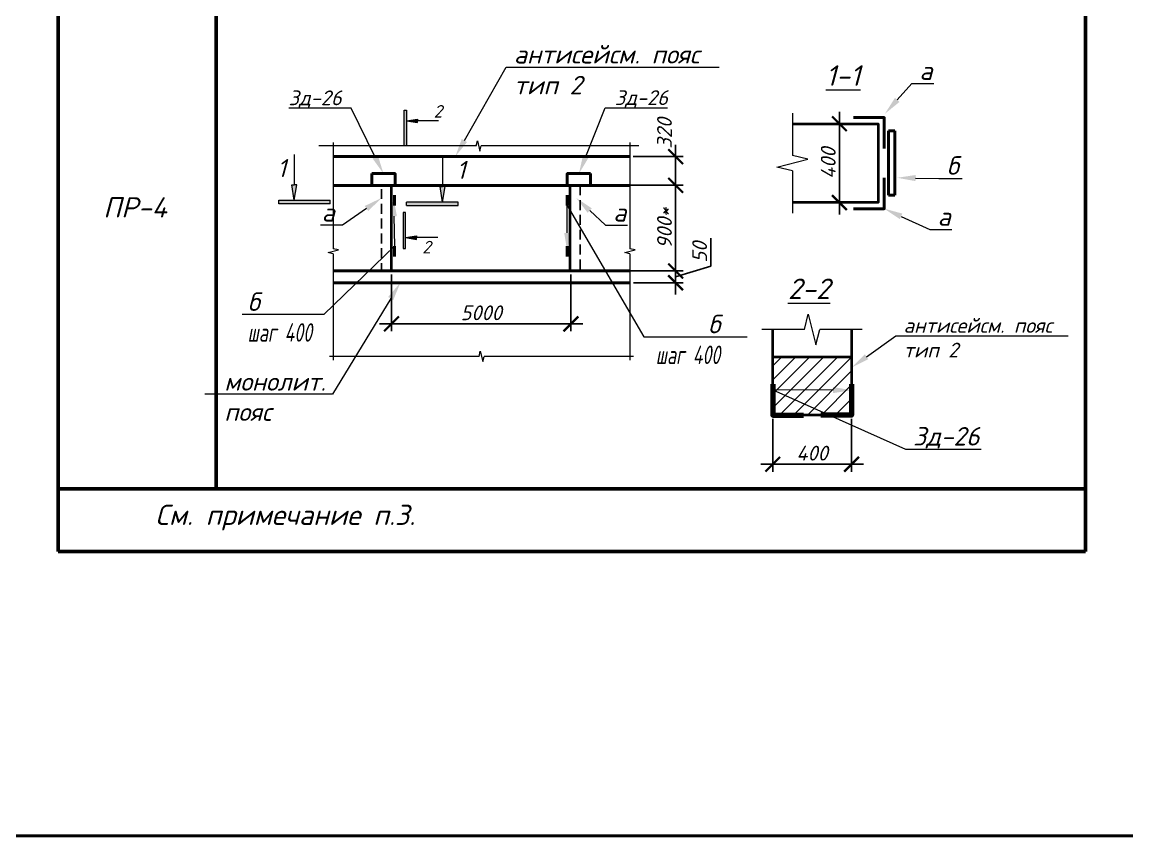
# Model space of a CAD drawing. Header units: millimetres. Extents: x -82276 to 69119, y 30132 to 86759.
# Drawn here: x -31044 to -17065, y 30132 to 40437 of the extents above; entities that cross this region are included whole.
import ezdxf
from ezdxf import colors
from ezdxf.entities.mleader import LeaderData, LeaderLine
from ezdxf.enums import TextEntityAlignment as Align
from ezdxf.math import Vec2, Vec3

# ---------------------------------------------------------------- set-up
doc = ezdxf.new("R2010")
doc.units = ezdxf.units.MM
doc.header["$MEASUREMENT"] = 0
doc.linetypes.add('штриховая', pattern=[0.75, 0.5, -0.25])
doc.layers.get('0').update_dxf_attribs({"lineweight": 5})
doc.layers.add('#Hatch', color=252, linetype='Continuous', lineweight=5, true_color=0x696969)
for name, color, linetype, lineweight in [('#ME', 7, 'Continuous', 40), ('#Выноски', 150, 'Continuous', 15), ('#Рамка', 7, 'Continuous', 50), ('#стены наруж', 12, 'Continuous', 35), ('размеры', 7, 'Continuous', 5), ('стены наруж_Ном._пера__97', 7, 'Continuous', 5)]:
    doc.layers.add(name, color=color, linetype=linetype, lineweight=lineweight)
doc.layers.add('текст', color=7, linetype='Continuous')
doc.styles.add('GOST 2.304', font='isocpeui.ttf')
doc.styles.add('STEP PR', font='isocpeui.ttf')
doc.dimstyles.new('SPDS', dxfattribs={"dimscale": 50, "dimtxt": 2.5, "dimasz": 2.5, "dimexe": 1.25, "dimexo": 0.625, "dimtad": 1, "dimdec": 0, "dimrnd": 0.001, "dimtxsty": 'STEP PR', "dimblk": 'ARCHTICK', "dimcen": 2.5, "dimdle": 2, "dimclrd": 256, "dimclre": 256, "dimclrt": 7, "dimadec": 0, "dimazin": 2, "dimtfac": 0.75, "dimtdec": 0, "dimtmove": 1, "dimatfit": 3, "dimfxl": 1, "dimtolj": 1, "dimarcsym": 1})

# ---------------------------------------------------------------- blocks, each defined once
blk = doc.blocks.new('*U344')
at = {"color": 0, "linetype": 'ByBlock', "lineweight": -2}
for p, q in [((38.31, 0), (38.62, 1.25)), ((38.62, 1.25), (39.24, -1.25)), ((38.31, 0), (0, 0)), ((39.24, -1.25), (39.56, 0)), ((77.86, 0), (39.56, 0))]:
    blk.add_line(p, q, dxfattribs=at)
blk = doc.blocks.new('*U345')
at = {"color": 0, "linetype": 'ByBlock', "lineweight": -2}
for p, q in [((25.87, 0), (26.19, 1.25)), ((26.19, 1.25), (26.81, -1.25)), ((25.87, 0), (0, 0)), ((26.81, -1.25), (27.12, 0)), ((53, 0), (27.12, 0))]:
    blk.add_line(p, q, dxfattribs=at)
blk = doc.blocks.new('*U343')
at = {"color": 0, "linetype": 'ByBlock', "lineweight": -2}
for p, q in [((36.35, 0), (36.66, 1.25)), ((36.66, 1.25), (37.29, -1.25)), ((36.35, 0), (0, 0)), ((37.29, -1.25), (37.6, 0)), ((73.95, 0), (37.6, 0))]:
    blk.add_line(p, q, dxfattribs=at)
blk = doc.blocks.new('_ArchTick')
at = {"color": 0, "linetype": 'ByBlock', "const_width": 0.15}
blk.add_lwpolyline([(-0.5, -0.5), (0.5, 0.5)], dxfattribs=at)
blk = doc.blocks.new('*D298')
at = {"layer": 'Defpoints', "color": 0, "transparency": 16777216}
for p in [(-26371, 37286), (-24099, 37286), (-24099, 36616)]:
    blk.add_point(p, dxfattribs=at)
at = {"layer": 'размеры', "lineweight": -2, "transparency": 16777216}
for p, q in [((-26371, 37240), (-26371, 36522)), ((-24099, 37240), (-24099, 36522)), ((-26521, 36616), (-23949, 36616))]:
    blk.add_line(p, q, dxfattribs=at)
at = {"layer": 'размеры', "lineweight": -2, "transparency": 16777216, "xscale": 187.5, "yscale": 187.5, "zscale": 187.5, "rotation": 180}
blk.add_blockref('_ArchTick', (-26371, 36616), dxfattribs=at)
at = {"layer": 'размеры', "lineweight": -2, "transparency": 16777216, "xscale": 187.5, "yscale": 187.5, "zscale": 187.5}
blk.add_blockref('_ArchTick', (-24099, 36616), dxfattribs=at)
at = {"layer": 'размеры', "color": 7, "transparency": 16777216, "insert": (-25235, 36756), "char_height": 187.5, "attachment_point": 5, "style": 'STEP PR'}
blk.add_mtext('\\A1;5000', dxfattribs=at)
blk = doc.blocks.new('*U338')
at = {"color": 0, "linetype": 'ByBlock', "lineweight": -2}
for p, q in [((3.445, 0), (3.757, 1.25)), ((3.757, 1.25), (4.382, -1.25)), ((3.445, 0), (0, 0)), ((4.382, -1.25), (4.695, 0)), ((8.14, 0), (4.695, 0))]:
    blk.add_line(p, q, dxfattribs=at)
blk = doc.blocks.new('*D337')
at = {"layer": 'Defpoints', "color": 0, "transparency": 16777216}
for p in [(-20213, 39149), (-20703, 38152), (-20213, 38152)]:
    blk.add_point(p, dxfattribs=at)
at = {"layer": 'размеры', "lineweight": -2, "transparency": 16777216}
for p, q in [((-20703, 39299), (-20703, 38002)), ((-20260, 39149), (-20797, 39149)), ((-20260, 38152), (-20797, 38152))]:
    blk.add_line(p, q, dxfattribs=at)
at = {"layer": 'размеры', "lineweight": -2, "transparency": 16777216, "xscale": 187.5, "yscale": 187.5, "zscale": 187.5}
for p, rotation in [((-20703, 39149), 90), ((-20703, 38152), 270)]:
    blk.add_blockref('_ArchTick', p, dxfattribs=dict(at, rotation=rotation))
at = {"layer": 'размеры', "color": 7, "transparency": 16777216, "insert": (-20844, 38650), "char_height": 187.5, "attachment_point": 5, "rotation": 90, "style": 'STEP PR'}
blk.add_mtext('\\A1;400', dxfattribs=at)
blk = doc.blocks.new('*D341')
at = {"layer": 'Defpoints', "color": 0, "transparency": 16777216}
for p in [(-24107, 38370), (-24107, 37286), (-22775, 37286)]:
    blk.add_point(p, dxfattribs=at)
at = {"layer": 'размеры', "lineweight": -2, "transparency": 16777216}
for p, q in [((-22775, 38520), (-22775, 37136)), ((-24060, 38370), (-22681, 38370)), ((-24060, 37286), (-22681, 37286))]:
    blk.add_line(p, q, dxfattribs=at)
at = {"layer": 'размеры', "lineweight": -2, "transparency": 16777216, "xscale": 187.5, "yscale": 187.5, "zscale": 187.5}
for p, rotation in [((-22775, 38370), 90), ((-22775, 37286), 270)]:
    blk.add_blockref('_ArchTick', p, dxfattribs=dict(at, rotation=rotation))
at = {"layer": 'размеры', "color": 7, "transparency": 16777216, "insert": (-22916, 37828), "char_height": 187.5, "attachment_point": 5, "rotation": 90, "style": 'STEP PR'}
blk.add_mtext('\\A1;900*', dxfattribs=at)
blk = doc.blocks.new('*U303')
at = {"ltscale": 100}
h = blk.add_hatch(color=256, dxfattribs=at)
h.dxf.hatch_style = 1
h.paths.add_polyline_path([(-85, 1070), (-35, 1070), (15, 1070), (-35, 770)])
h = blk.add_hatch(color=256, dxfattribs=at)
h.dxf.hatch_style = 1
h.paths.add_polyline_path([(665, 700), (665, 770), (-335, 770), (-335, 700)])
at = {"linetype": 'Continuous', "ltscale": 100}
for p, q in [((-85, 1070), (-35, 1070)), ((-35, 770), (-85, 1070)), ((-35, 770), (15, 1070)), ((15, 1070), (-35, 1070)), ((-335, 700), (-335, 770)), ((-335, 770), (665, 770)), ((665, 700), (-335, 700))]:
    blk.add_line(p, q, dxfattribs=at)
at = {"linetype": 'Continuous', "ltscale": 100, "extrusion": (-1, -1e-16, 0), "elevation": 35}
blk.add_lwpolyline([(-1660, 0), (-1070, 0)], dxfattribs=at)
at = {"linetype": 'Continuous', "ltscale": 100}
blk.add_lwpolyline([(665, 700), (665, 770)], dxfattribs=at)
at = {"ltscale": 100, "style": 'STEP PR'}
blk.add_attdef('Nh', text='', height=350, dxfattribs=at).set_placement((-192, 1222), align=Align.RIGHT)
blk = doc.blocks.new('*U304')
at = {"ltscale": 100}
h = blk.add_hatch(color=256, dxfattribs=at)
h.dxf.hatch_style = 1
h.paths.add_polyline_path([(1415, 1070), (1365, 1070), (1315, 1070), (1365, 770)])
h = blk.add_hatch(color=256, dxfattribs=at)
h.dxf.hatch_style = 1
h.paths.add_polyline_path([(1665, 700), (1665, 770), (665, 770), (665, 700)])
at = {"linetype": 'Continuous', "ltscale": 100}
for p, q in [((1365, 770), (1315, 1070)), ((1315, 1070), (1365, 1070)), ((1415, 1070), (1365, 1070)), ((1365, 770), (1415, 1070)), ((1665, 770), (665, 770)), ((665, 700), (1665, 700)), ((1665, 700), (1665, 770))]:
    blk.add_line(p, q, dxfattribs=at)
at = {"linetype": 'Continuous', "ltscale": 100, "extrusion": (1, -1e-16, 0), "elevation": 1365}
blk.add_lwpolyline([(1660, 0), (1070, 0)], dxfattribs=at)
at = {"linetype": 'Continuous', "ltscale": 100}
blk.add_lwpolyline([(665, 700), (665, 770)], dxfattribs=at)
at = {"ltscale": 100, "style": 'STEP PR'}
blk.add_attdef('Nh', text='', height=350, dxfattribs=at).set_placement((1799, 1222), align=Align.RIGHT)
blk = doc.blocks.new('*D342')
at = {"layer": 'Defpoints', "color": 0, "transparency": 16777216}
for p in [(-23361, 38734), (-22775, 38734), (-23353, 38370)]:
    blk.add_point(p, dxfattribs=at)
at = {"layer": 'размеры', "lineweight": -2, "transparency": 16777216}
for p, q in [((-22775, 38220), (-22775, 38884)), ((-23314, 38734), (-22681, 38734)), ((-23306, 38370), (-22681, 38370))]:
    blk.add_line(p, q, dxfattribs=at)
at = {"layer": 'размеры', "lineweight": -2, "transparency": 16777216, "xscale": 187.5, "yscale": 187.5, "zscale": 187.5}
for p, rotation in [((-22775, 38734), 90), ((-22775, 38370), 270)]:
    blk.add_blockref('_ArchTick', p, dxfattribs=dict(at, rotation=rotation))
at = {"layer": 'размеры', "color": 7, "transparency": 16777216, "insert": (-22916, 39028), "char_height": 187.5, "attachment_point": 5, "rotation": 90, "style": 'STEP PR'}
blk.add_mtext('\\A1;320', dxfattribs=at)
blk = doc.blocks.new('*U271')
at = {"linetype": 'ByBlock', "ltscale": 100}
h = blk.add_hatch(color=256, dxfattribs=at)
h.dxf.hatch_style = 1
h.paths.add_polyline_path([(35, 1000), (-35, 1000), (-35, 0), (35, 0)])
h = blk.add_hatch(color=256, dxfattribs=at)
h.dxf.hatch_style = 1
h.paths.add_polyline_path([(335, 750), (335, 700), (335, 650), (35, 700)])
for p, q in [((-35, 1000), (35, 1000)), ((-35, 0), (-35, 1000)), ((35, 1000), (35, 0)), ((35, 700), (335, 750)), ((35, 700), (335, 650)), ((335, 750), (335, 700)), ((335, 650), (335, 700)), ((35, 0), (-35, 0))]:
    blk.add_line(p, q, dxfattribs=at)
at = {"linetype": 'ByBlock', "ltscale": 100, "extrusion": (0, 1, 0), "elevation": 700}
blk.add_lwpolyline([(-925, 0), (-335, 0)], dxfattribs=at)
at = {"ltscale": 100, "style": 'STEP PR'}
blk.add_attdef('Nv', text='', height=350, dxfattribs=at).set_placement((781, 790), align=Align.RIGHT)
blk = doc.blocks.new('*U272')
at = {"linetype": 'ByBlock', "ltscale": 100}
h = blk.add_hatch(color=256, dxfattribs=at)
h.dxf.hatch_style = 1
h.paths.add_polyline_path([(35, 0), (-35, 0), (-35, -1000), (35, -1000)])
h = blk.add_hatch(color=256, dxfattribs=at)
h.dxf.hatch_style = 1
h.paths.add_polyline_path([(335, -750), (335, -700), (335, -650), (35, -700)])
for p, q in [((35, 0), (-35, 0)), ((-35, 0), (-35, -1000)), ((35, -1000), (35, 0)), ((35, -700), (335, -650)), ((35, -700), (335, -750)), ((335, -650), (335, -700)), ((335, -750), (335, -700)), ((-35, -1000), (35, -1000))]:
    blk.add_line(p, q, dxfattribs=at)
at = {"linetype": 'ByBlock', "ltscale": 100, "extrusion": (0, -1, 0), "elevation": 700}
blk.add_lwpolyline([(925, 0), (335, 0)], dxfattribs=at)
at = {"ltscale": 100, "style": 'STEP PR'}
blk.add_attdef('Nv', text='', height=350, dxfattribs=at).set_placement((781, -1140), align=Align.RIGHT)
blk = doc.blocks.new('*D361')
at = {"layer": 'Defpoints', "color": 0, "transparency": 16777216}
for p in [(-21546, 35461), (-20549, 35461), (-21546, 34838)]:
    blk.add_point(p, dxfattribs=at)
at = {"layer": 'размеры', "lineweight": -2, "transparency": 16777216}
for p, q in [((-21546, 35414), (-21546, 34744)), ((-20549, 35414), (-20549, 34744)), ((-20399, 34838), (-21696, 34838))]:
    blk.add_line(p, q, dxfattribs=at)
at = {"layer": 'размеры', "lineweight": -2, "transparency": 16777216, "xscale": 187.5, "yscale": 187.5, "zscale": 187.5, "rotation": 180}
blk.add_blockref('_ArchTick', (-21546, 34838), dxfattribs=at)
at = {"layer": 'размеры', "lineweight": -2, "transparency": 16777216, "xscale": 187.5, "yscale": 187.5, "zscale": 187.5}
blk.add_blockref('_ArchTick', (-20549, 34838), dxfattribs=at)
at = {"layer": 'размеры', "color": 7, "transparency": 16777216, "insert": (-21048, 34979), "char_height": 187.5, "attachment_point": 5, "style": 'STEP PR'}
blk.add_mtext('\\A1;400', dxfattribs=at)
blk = doc.blocks.new('*D364')
at = {"layer": 'Defpoints', "color": 0, "transparency": 16777216}
for p in [(-23353, 37286), (-23353, 37136), (-22775, 37136)]:
    blk.add_point(p, dxfattribs=at)
at = {"layer": 'размеры', "lineweight": -2, "transparency": 16777216}
for p, q in [((-22330, 37345), (-22330, 37701)), ((-22775, 37436), (-22775, 36986)), ((-22775, 37211), (-22330, 37345)), ((-23306, 37286), (-22681, 37286)), ((-23306, 37136), (-22681, 37136))]:
    blk.add_line(p, q, dxfattribs=at)
at = {"layer": 'размеры', "lineweight": -2, "transparency": 16777216, "xscale": 187.5, "yscale": 187.5, "zscale": 187.5}
for p, rotation in [((-22775, 37286), 90), ((-22775, 37136), 270)]:
    blk.add_blockref('_ArchTick', p, dxfattribs=dict(at, rotation=rotation))
at = {"layer": 'размеры', "color": 7, "transparency": 16777216, "insert": (-22471, 37523), "char_height": 187.5, "attachment_point": 5, "rotation": 90, "style": 'STEP PR'}
blk.add_mtext('\\A1;50', dxfattribs=at)

msp = doc.modelspace()

# ---------------------------------------------------------------- hatches: boundary and pattern name
at = {"layer": '#Hatch'}
h = msp.add_hatch(dxfattribs=at)
h.set_pattern_fill('ANSI31', scale=1000)
h.paths.add_polyline_path([(-20549.1, 36198.2), (-21546, 36198.2), (-21546, 35460.6), (-20549.1, 35460.6)])

# ---------------------------------------------------------------- linework, layer by layer
at = {"layer": '#ME'}
for points in [[(-20525.3, 39226.8), (-20135.3, 39226.8), (-20135.3, 38836.8)], [(-20079.7, 39058.5), (-20079.7, 38247)], [(-20079.7, 39058.5), (-19999.7, 39058.5)], [(-19999.7, 39058.5), (-19999.7, 38247)], [(-27107.1, 38733.8), (-23361.1, 38733.8)], [(-20525.3, 38074), (-20135.3, 38074), (-20135.3, 38464)], [(-27107.1, 38369.8), (-23352.8, 38369.8)], [(-26331.9, 38116.3), (-26331.9, 38246.3)], [(-26331.9, 38116.3), (-26331.9, 38246.3)], [(-24146.2, 38116.3), (-24146.2, 38246.3)], [(-24146.2, 38116.3), (-24146.2, 38246.3)], [(-20079.7, 38247), (-19999.7, 38247)], [(-26331.9, 37468.9), (-26331.9, 37598.9)], [(-26331.9, 37468.9), (-26331.9, 37598.9)], [(-24146.2, 37468.9), (-24146.2, 37598.9)], [(-27107.1, 37286.4), (-23352.8, 37286.4)], [(-27107.1, 37136.4), (-23352.8, 37136.4)]]:
    msp.add_lwpolyline(points, dxfattribs=at)
for points in [[(-26618.6, 38518.5), (-26324.5, 38518.5), (-26324.5, 38369.8), (-26618.6, 38369.8)], [(-23851.1, 38518.5), (-24145.1, 38518.5), (-24145.1, 38369.8), (-23851.1, 38369.8)]]:
    msp.add_lwpolyline(points, close=True, dxfattribs=at)
at = {"layer": '#ME', "linetype": 'штриховая', "lineweight": 25, "ltscale": 250}
for points in [[(-26495.1, 38322.9), (-26495.1, 37286.4)], [(-23983, 38369.8), (-23983, 37288.2)]]:
    msp.add_lwpolyline(points, dxfattribs=at)
at = {"layer": '#ME', "lineweight": 100}
for points in [[(-21546, 35850.6), (-21546, 35460.6), (-21156, 35460.6)], [(-20549.1, 35850.6), (-20549.1, 35460.6), (-20939.1, 35460.6)]]:
    msp.add_lwpolyline(points, dxfattribs=at)
at = {"layer": '#Рамка', "linetype": 'Continuous', "ltscale": 100}
for p, q in [((-30587.4, 48119.8), (-30587.4, 33734.2)), ((-28587.4, 48119.8), (-28587.4, 34527.7)), ((-17587.4, 48119.8), (-17587.4, 33734.2)), ((-30587.4, 34527.7), (-17587.4, 34527.7)), ((-30587.4, 33734.2), (-17587.4, 33734.2))]:
    msp.add_line(p, q, dxfattribs=at)
at = {"layer": '#стены наруж'}
for points in [[(-21297.6, 39148.8), (-20213.3, 39148.8), (-20213.3, 38152), (-21297.6, 38152)], [(-26370.9, 37286.4), (-26370.9, 38369.8), (-27107.1, 38369.8)], [(-24107.2, 37286.4), (-24107.2, 38369.8), (-23352.8, 38369.8)], [(-20549.1, 36544.8), (-20549.1, 35460.6), (-21546, 35460.6), (-21546, 36544.8)], [(-21546, 36198.2), (-20549.1, 36198.2)]]:
    msp.add_lwpolyline(points, dxfattribs=at)
at = {"linetype": 'Continuous'}
msp.add_line((-30587.4, 33734.2), (-17587.4, 33734.2), dxfattribs=at)
at = {"layer": 'стены наруж_Ном._пера__97', "color": 3, "lineweight": 40}
msp.add_lwpolyline([(-82275.7, 86759), (55717.2, 86759), (55717.2, 30132.2), (-82275.7, 30132.2)], close=True, dxfattribs=at)

# ---------------------------------------------------------------- block references
ref = msp.add_blockref('*U271', (-26194, 38867.9), dxfattribs=dict(xscale=0.455, yscale=0.455, zscale=0.455))
ref.add_attrib('Nv', '2', dxfattribs={"ltscale": 100, "height": 159.2, "style": 'STEP PR'}).set_placement((-25726.9, 39227.3), align=Align.RIGHT)
at = {"rotation": 90}
for name, p, xscale, yscale, zscale in [('*U338', (-21297.6, 38015.5), 156, 156, 156), ('*U345', (-27107.1, 36157.6), 52, 52, 52), ('*U345', (-23352.8, 36157.6), 52, 52, 52)]:
    msp.add_blockref(name, p, dxfattribs=dict(at, xscale=xscale, yscale=yscale, zscale=zscale))
for name, p, xscale, yscale, zscale in [('*U344', (-27290.5, 38867.9), 52, 52, 52), ('*U338', (-21682.5, 36544.8), 156, 156, 156), ('*U343', (-27152.6, 36203.1), 52, 52, 52)]:
    msp.add_blockref(name, p, dxfattribs=dict(xscale=xscale, yscale=yscale, zscale=zscale))
at = {"xscale": 0.65, "yscale": 0.65, "zscale": 0.65}
msp.add_blockref('*U303', (-27577.2, 37680.5), dxfattribs=at).add_auto_attribs({'Nh': '1'})
ref = msp.add_blockref('*U304', (-26610.5, 37657.7), dxfattribs=dict(xscale=0.65, yscale=0.65, zscale=0.65))
ref.add_attrib('Nh', '1', dxfattribs={"ltscale": 100, "height": 227.5, "style": 'STEP PR'}).set_placement((-25432.9, 38451.9), align=Align.RIGHT)
ref = msp.add_blockref('*U272', (-26206.4, 38027.1), dxfattribs=dict(xscale=0.455, yscale=0.455, zscale=0.455))
ref.add_attrib('Nv', '2', dxfattribs={"ltscale": 100, "height": 159.2, "style": 'STEP PR'}).set_placement((-25871.3, 37508.3), align=Align.RIGHT)

# ---------------------------------------------------------------- texts
at = {"layer": 'размеры', "color": 7, "char_height": 260, "width": 596.527, "attachment_point": 5, "style": 'STEP PR'}
for s, insert in [('\\A1;{\\L1-1}', (-20656.5, 39760.2)), ('\\A1;{\\L2-2}', (-21087.2, 37060))]:
    msp.add_mtext(s, dxfattribs=dict(at, insert=insert))
at = {"layer": 'текст', "ltscale": 100, "char_height": 256.564, "attachment_point": 1, "style": 'GOST 2.304'}
for s, width, heights, insert in [('\\pi616.82;ПР-4', 2040.457, [0], (-30634.4, 38219.2)), ('См. примечание п.3.', 11334.191, [1852], (-29358.1, 34326.2))]:
    msp.add_mtext_dynamic_manual_height_columns(s, width=width, gutter_width=1250, heights=heights, dxfattribs=dict(at, insert=insert))

# ---------------------------------------------------------------- dimensions: what is measured, and where the dimension line sits
at = {"layer": 'размеры'}
for base, p1, p2, text, picture, middle in [((-20703, 38152), (-20213.3, 39148.8), (-20213.3, 38152), '400', '*D337', (-20843.6, 38650.4)), ((-22775.2, 37286.4), (-24107.2, 38369.8), (-24107.2, 37286.4), '900*', '*D341', (-22915.9, 37828.1))]:
    dim = msp.add_linear_dim(base=base, p1=p1, p2=p2, angle=90, text=text, dimstyle='SPDS', override={"dimscale": 75, "dimlfac": 0.333333}, dxfattribs=at)
    dim.commit()
    dim.dimension.update_dxf_attribs({"geometry": picture, "text_midpoint": middle})
dim = msp.add_linear_dim(base=(-22775.2, 38733.8), p1=(-23352.8, 38369.8), p2=(-23361.1, 38733.8), angle=90, text='320', dimstyle='SPDS', override={"dimscale": 75, "dimlfac": 0.333333}, dxfattribs=at)
dim.commit()
dim.dimension.update_dxf_attribs({"geometry": '*D342', "text_midpoint": (-22775.6, 39027.7), "dimtype": 160})
dim = msp.add_linear_dim(base=(-22775.2, 37136.4), p1=(-23352.8, 37286.4), p2=(-23352.8, 37136.4), angle=90, dimstyle='SPDS', override={"dimscale": 75, "dimlfac": 0.333333}, dxfattribs=at)
dim.commit()
dim.dimension.update_dxf_attribs({"geometry": '*D364', "text_midpoint": (-22470.6, 37391.9)})
for base, p1, p2, text, override, picture, middle in [((-24098.7, 36615.9), (-26370.9, 37286.4), (-24098.7, 37286.4), '5000', {"dimscale": 75}, '*D298', (-25234.8, 36756.5)), ((-21546, 34838.1), (-20549.1, 35460.6), (-21546, 35460.6), '400', {"dimscale": 75, "dimlfac": 0.333333}, '*D361', (-21047.5, 34978.8))]:
    dim = msp.add_linear_dim(base=base, p1=p1, p2=p2, text=text, dimstyle='SPDS', override=override, dxfattribs=at)
    dim.commit()
    dim.dimension.update_dxf_attribs({"geometry": picture, "text_midpoint": middle})

# ---------------------------------------------------------------- leaders
at = {"layer": '#Выноски'}
ml = msp.add_multileader_mtext('Standard', dxfattribs=at)
ml.set_content('\\A1;антисейсм. пояс\\Pтип 2', color=256, style='STEP PR')
ml.set_leader_properties(color=256, linetype='ByLayer', lineweight=-1)
ml.build(insert=Vec2(0, 0))
ml.multileader.update_dxf_attribs({"text_left_attachment_type": 6, "text_right_attachment_type": 6, "dogleg_length": 0, "arrow_head_size": 234, "scale": 0.75})
ctx = ml.context
ctx.base_point, ctx.scale, ctx.char_height, ctx.arrow_head_size, ctx.landing_gap_size, ctx.plane_origin = Vec3(-24918.5, 39865.6), 0.75, 234, 234, 97.5, Vec3(-15520.8, 18392.9)
ctx.left_attachment, ctx.right_attachment = 6, 6
notes = []
notes.append((ctx, [(0, (1, 1, 0), (-24918.5, 39865.6), (1, 0), 0, [(0, [(-25563.2, 38733.8)], 0, [])])]))
ctx.mtext.insert, ctx.mtext.rotation, ctx.mtext.flow_direction = Vec3(-24821, 40146.4), 6.2831853, 5
ml = msp.add_multileader_mtext('Standard', dxfattribs=at)
ml.set_content('\\A1;a', color=256, style='STEP PR')
ml.set_leader_properties(color=256, linetype='ByLayer', lineweight=-1)
ml.build(insert=Vec2(0, 0))
ml.multileader.update_dxf_attribs({"text_left_attachment_type": 6, "text_right_attachment_type": 6, "dogleg_length": 0, "arrow_head_size": 234, "scale": 0.75})
ctx = ml.context
ctx.base_point, ctx.scale, ctx.char_height, ctx.arrow_head_size, ctx.landing_gap_size, ctx.plane_origin = Vec3(-19788.2, 39658), 0.75, 234, 234, 97.5, Vec3(-10206.5, 18654.6)
ctx.left_attachment, ctx.right_attachment = 6, 6
notes.append((ctx, [(0, (1, 1, 0), (-19788.2, 39658), (1, 0), 0, [(0, [(-20126.5, 39276.3)], 0, [])])]))
ctx.mtext.insert, ctx.mtext.rotation, ctx.mtext.flow_direction = Vec3(-19690.7, 39938.8), 6.2831853, 5
ml = msp.add_multileader_mtext('Standard', dxfattribs=at)
ml.set_content('\\A1;{\\C7;Зд-26}', color=256, style='STEP PR')
ml.set_leader_properties(color=256, linetype='ByLayer', lineweight=-1)
ml.build(insert=Vec2(0, 0))
ml.multileader.update_dxf_attribs({"text_left_attachment_type": 6, "text_right_attachment_type": 6, "dogleg_length": 0, "arrow_head_size": 234, "scale": 0.75})
ctx = ml.context
ctx.base_point, ctx.scale, ctx.char_height, ctx.arrow_head_size, ctx.landing_gap_size, ctx.plane_origin = Vec3(-27770.1, 39346.5), 0.75, 187.5, 234, 97.5, Vec3(-17135.1, 18879.5)
ctx.left_attachment, ctx.right_attachment = 6, 6
notes.append((ctx, [(1, (1, 1, 0), (-26880.5, 39346.5), (-1, 0), 0, [(0, [(-26471.6, 38518.5)], 0, [])])]))
ctx.mtext.insert, ctx.mtext.rotation, ctx.mtext.width, ctx.mtext.defined_height, ctx.mtext.flow_direction = Vec3(-27672.6, 39571.5), 6.2831853, 1764.103, 443.4, 5
ml = msp.add_multileader_mtext('Standard', dxfattribs=at)
ml.set_content('\\A1;{\\C7;Зд-26}', color=256, style='STEP PR')
ml.set_leader_properties(color=256, linetype='ByLayer', lineweight=-1)
ml.build(insert=Vec2(0, 0))
ml.multileader.update_dxf_attribs({"text_left_attachment_type": 6, "text_right_attachment_type": 6, "dogleg_length": 0, "arrow_head_size": 234, "scale": 0.75})
ctx = ml.context
ctx.base_point, ctx.scale, ctx.char_height, ctx.arrow_head_size, ctx.landing_gap_size, ctx.plane_origin = Vec3(-23664.4, 39349.2), 0.75, 187.5, 234, 97.5, Vec3(-33334.5, 18879.5)
ctx.left_attachment, ctx.right_attachment, ctx.text_align_type = 6, 6, 2
notes.append((ctx, [(0, (1, 1, 0), (-23664.4, 39349.2), (1, 0), 0, [(0, [(-23998.1, 38518.5)], 0, [])])]))
ctx.mtext.insert, ctx.mtext.defined_height, ctx.mtext.alignment, ctx.mtext.flow_direction = Vec3(-22872.3, 39574.2), 232.3, 3, 5
ml = msp.add_multileader_mtext('Standard', dxfattribs=at)
ml.set_content('\\A1;б', color=256, style='STEP PR')
ml.set_leader_properties(color=256, linetype='ByLayer', lineweight=-1)
ml.build(insert=Vec2(0, 0))
ml.multileader.update_dxf_attribs({"text_left_attachment_type": 6, "text_right_attachment_type": 6, "dogleg_length": 0, "arrow_head_size": 234, "scale": 0.75})
ctx = ml.context
ctx.base_point, ctx.scale, ctx.char_height, ctx.arrow_head_size, ctx.landing_gap_size, ctx.plane_origin = Vec3(-19442.7, 38457.3), 0.75, 234, 234, 97.5, Vec3(-9888.8, 17280.6)
ctx.left_attachment, ctx.right_attachment = 6, 6
notes.append((ctx, [(0, (1, 1, 0), (-19442.7, 38457.3), (1, 0), 0, [(0, [(-19973.4, 38465.5)], 0, [])])]))
ctx.mtext.insert, ctx.mtext.rotation, ctx.mtext.flow_direction = Vec3(-19345.2, 38738.1), 6.2831853, 5
ml = msp.add_multileader_mtext('Standard', dxfattribs=at)
ml.set_content('\\A1;б\\P{\\W0.7;шаг 400}', color=256, style='STEP PR')
ml.set_leader_properties(color=256, linetype='ByLayer', lineweight=-1)
ml.build(insert=Vec2(0, 0))
ml.multileader.update_dxf_attribs({"text_left_attachment_type": 6, "text_right_attachment_type": 6, "dogleg_length": 0, "arrow_head_size": 234, "scale": 0.75})
ctx = ml.context
ctx.base_point, ctx.scale, ctx.char_height, ctx.arrow_head_size, ctx.landing_gap_size, ctx.plane_origin = Vec3(-28288.2, 36733.2), 0.75, 234, 234, 97.5, Vec3(-19404.4, 17001.2)
ctx.left_attachment, ctx.right_attachment = 6, 6
notes.append((ctx, [(1, (1, 1, 0), (-27224.9, 36733.2), (-1, 0), 0, [(1, [(-26344.9, 38212.7), (-26331.9, 37598.9)], 0, [])])]))
ctx.mtext.insert, ctx.mtext.rotation, ctx.mtext.width, ctx.mtext.defined_height, ctx.mtext.flow_direction = Vec3(-28190.7, 37014), 6.2831853, 1238.844, 486.5, 5
ml = msp.add_multileader_mtext('Standard', dxfattribs=at)
ml.set_content('\\A1;a', color=256, style='STEP PR')
ml.set_leader_properties(color=256, linetype='ByLayer', lineweight=-1)
ml.build(insert=Vec2(0, 0))
ml.multileader.update_dxf_attribs({"text_left_attachment_type": 6, "text_right_attachment_type": 6, "dogleg_length": 0, "arrow_head_size": 234, "scale": 0.75})
ctx = ml.context
ctx.base_point, ctx.scale, ctx.char_height, ctx.arrow_head_size, ctx.landing_gap_size, ctx.plane_origin = Vec3(-27328.1, 37863.8), 0.75, 234, 234, 97.5, Vec3(-35560.2, 17170.4)
ctx.left_attachment, ctx.right_attachment, ctx.text_align_type = 6, 6, 2
notes.append((ctx, [(1, (1, 1, 0), (-26991, 37863.8), (-1, 0), 0, [(0, [(-26494.7, 38210.6)], 0, [])])]))
ctx.mtext.insert, ctx.mtext.alignment, ctx.mtext.flow_direction = Vec3(-27088.5, 38144.6), 3, 5
ml = msp.add_multileader_mtext('Standard', dxfattribs=at)
ml.set_content('\\A1;a', color=256, style='STEP PR')
ml.set_leader_properties(color=256, linetype='ByLayer', lineweight=-1)
ml.build(insert=Vec2(0, 0))
ml.multileader.update_dxf_attribs({"text_left_attachment_type": 6, "text_right_attachment_type": 6, "dogleg_length": 0, "arrow_head_size": 234, "scale": 0.75})
ctx = ml.context
ctx.base_point, ctx.scale, ctx.char_height, ctx.arrow_head_size, ctx.landing_gap_size, ctx.plane_origin = Vec3(-23661.6, 37863.8), 0.75, 234, 234, 97.5, Vec3(-14967.5, 17170.4)
ctx.left_attachment, ctx.right_attachment = 6, 6
notes.append((ctx, [(0, (1, 1, 0), (-23661.6, 37863.8), (1, 0), 0, [(0, [(-24033, 38210.6)], 0, [])])]))
ctx.mtext.insert, ctx.mtext.rotation, ctx.mtext.flow_direction = Vec3(-23564.1, 38144.6), 6.2831853, 5
ml = msp.add_multileader_mtext('Standard', dxfattribs=at)
ml.set_content('\\A1;б\\P{\\W0.7;шаг 400}', color=256, style='STEP PR')
ml.set_leader_properties(color=256, linetype='ByLayer', lineweight=-1)
ml.build(insert=Vec2(0, 0))
ml.multileader.update_dxf_attribs({"text_left_attachment_type": 6, "text_right_attachment_type": 6, "dogleg_length": 0, "arrow_head_size": 234, "scale": 0.75})
ctx = ml.context
ctx.base_point, ctx.scale, ctx.char_height, ctx.arrow_head_size, ctx.landing_gap_size, ctx.plane_origin = Vec3(-23176.1, 36450), 0.75, 234, 234, 97.5, Vec3(-31721.9, 16390.8)
ctx.left_attachment, ctx.right_attachment, ctx.text_align_type = 6, 6, 2
notes.append((ctx, [(0, (1, 1, 0), (-23176.1, 36450), (1, 0), 0, [(1, [(-24146.2, 37533.9), (-24146.2, 38116.3)], 0, [])])]))
ctx.mtext.insert, ctx.mtext.defined_height, ctx.mtext.alignment, ctx.mtext.flow_direction = Vec3(-22210.3, 36730.8), 486.5, 3, 5
ml = msp.add_multileader_mtext('Standard', dxfattribs=at)
ml.set_content('\\A1;a', color=256, style='STEP PR')
ml.set_leader_properties(color=256, linetype='ByLayer', lineweight=-1)
ml.build(insert=Vec2(0, 0))
ml.multileader.update_dxf_attribs({"text_left_attachment_type": 6, "text_right_attachment_type": 6, "dogleg_length": 0, "arrow_head_size": 234, "scale": 0.75})
ctx = ml.context
ctx.base_point, ctx.scale, ctx.char_height, ctx.arrow_head_size, ctx.landing_gap_size, ctx.plane_origin = Vec3(-19557.8, 37811.7), 0.75, 234, 234, 97.5, Vec3(-10388.2, 16255.3)
ctx.left_attachment, ctx.right_attachment = 6, 6
notes.append((ctx, [(0, (1, 1, 0), (-19557.8, 37811.7), (1, 0), 0, [(0, [(-20135.3, 38074)], 0, [])])]))
ctx.mtext.insert, ctx.mtext.rotation, ctx.mtext.flow_direction = Vec3(-19460.3, 38092.5), 6.2831853, 5
ml = msp.add_multileader_mtext('Standard', dxfattribs=at)
ml.set_content('\\A1;монолит. \\Pпояс', color=256, style='STEP PR')
ml.set_leader_properties(color=256, linetype='ByLayer', lineweight=-1)
ml.build(insert=Vec2(0, 0))
ml.multileader.update_dxf_attribs({"text_left_attachment_type": 6, "text_right_attachment_type": 6, "dogleg_length": 0, "arrow_head_size": 234, "scale": 0.75})
ctx = ml.context
ctx.base_point, ctx.scale, ctx.char_height, ctx.arrow_head_size, ctx.landing_gap_size, ctx.plane_origin = Vec3(-28583.1, 35724.1), 0.75, 230, 234, 97.5, Vec3(-15520.8, 14087.3)
ctx.left_attachment, ctx.right_attachment = 6, 6
notes.append((ctx, [(1, (1, 1, 0), (-27115.2, 35724.1), (-1, 0), 0, [(0, [(-26258.5, 37136.4)], 0, [])])]))
ctx.mtext.insert, ctx.mtext.rotation, ctx.mtext.flow_direction = Vec3(-28485.6, 36000.1), 6.2831853, 5
ml = msp.add_multileader_mtext('Standard', dxfattribs=at)
ml.set_content('\\A1;антисейсм. пояс\\Pтип 2', color=256, style='STEP PR')
ml.set_leader_properties(color=256, linetype='ByLayer', lineweight=-1)
ml.build(insert=Vec2(0, 0))
ml.multileader.update_dxf_attribs({"text_left_attachment_type": 6, "text_right_attachment_type": 6, "dogleg_length": 0, "arrow_head_size": 234, "scale": 0.75})
ctx = ml.context
ctx.base_point, ctx.scale, ctx.char_height, ctx.arrow_head_size, ctx.landing_gap_size, ctx.plane_origin = Vec3(-19988, 36465), 0.75, 187.5, 234, 97.5, Vec3(-10931, 15230.3)
ctx.left_attachment, ctx.right_attachment = 6, 6
notes.append((ctx, [(0, (1, 1, 0), (-19988, 36465), (1, 0), 0, [(0, [(-20549.1, 36062.9)], 0, [])])]))
ctx.mtext.insert, ctx.mtext.rotation, ctx.mtext.flow_direction = Vec3(-19890.5, 36690), 6.2831853, 5
ml = msp.add_multileader_mtext('Standard', dxfattribs=at)
ml.set_content('\\A1;{\\C7;Зд-26}', color=256, style='STEP PR')
ml.set_leader_properties(color=256, linetype='ByLayer', lineweight=-1)
ml.build(insert=Vec2(0, 0))
ml.multileader.update_dxf_attribs({"text_left_attachment_type": 6, "text_right_attachment_type": 6, "dogleg_length": 0, "arrow_head_size": 234, "scale": 0.75})
ctx = ml.context
ctx.base_point, ctx.scale, ctx.char_height, ctx.arrow_head_size, ctx.landing_gap_size, ctx.plane_origin = Vec3(-19867.6, 35028.5), 0.75, 234, 234, 97.5, Vec3(-10629.1, 15033.9)
ctx.left_attachment, ctx.right_attachment = 6, 6
notes.append((ctx, [(0, (1, 1, 0), (-19867.6, 35028.5), (1, 0), 0, [(1, [(-20549.1, 35775.9), (-21546, 35780.4)], 0, [])])]))
ctx.mtext.insert, ctx.mtext.rotation, ctx.mtext.flow_direction = Vec3(-19770.1, 35309.3), 6.2831853, 5
for ctx, leaders in notes:
    for number, flags, end, landing, length, lines in leaders:
        leader = LeaderData()
        leader.index, (leader.has_last_leader_line, leader.has_dogleg_vector, leader.attachment_direction) = number, flags
        leader.last_leader_point, leader.dogleg_vector, leader.dogleg_length = Vec3(end), Vec3(landing), length
        for number, points, colour, breaks in lines:
            line = LeaderLine()
            line.index, line.vertices, line.color, line.breaks = number, Vec3.list(points), colors.encode_raw_color(colour), breaks
            leader.lines.append(line)
        ctx.leaders.append(leader)

doc.saveas('drawing.dxf')
